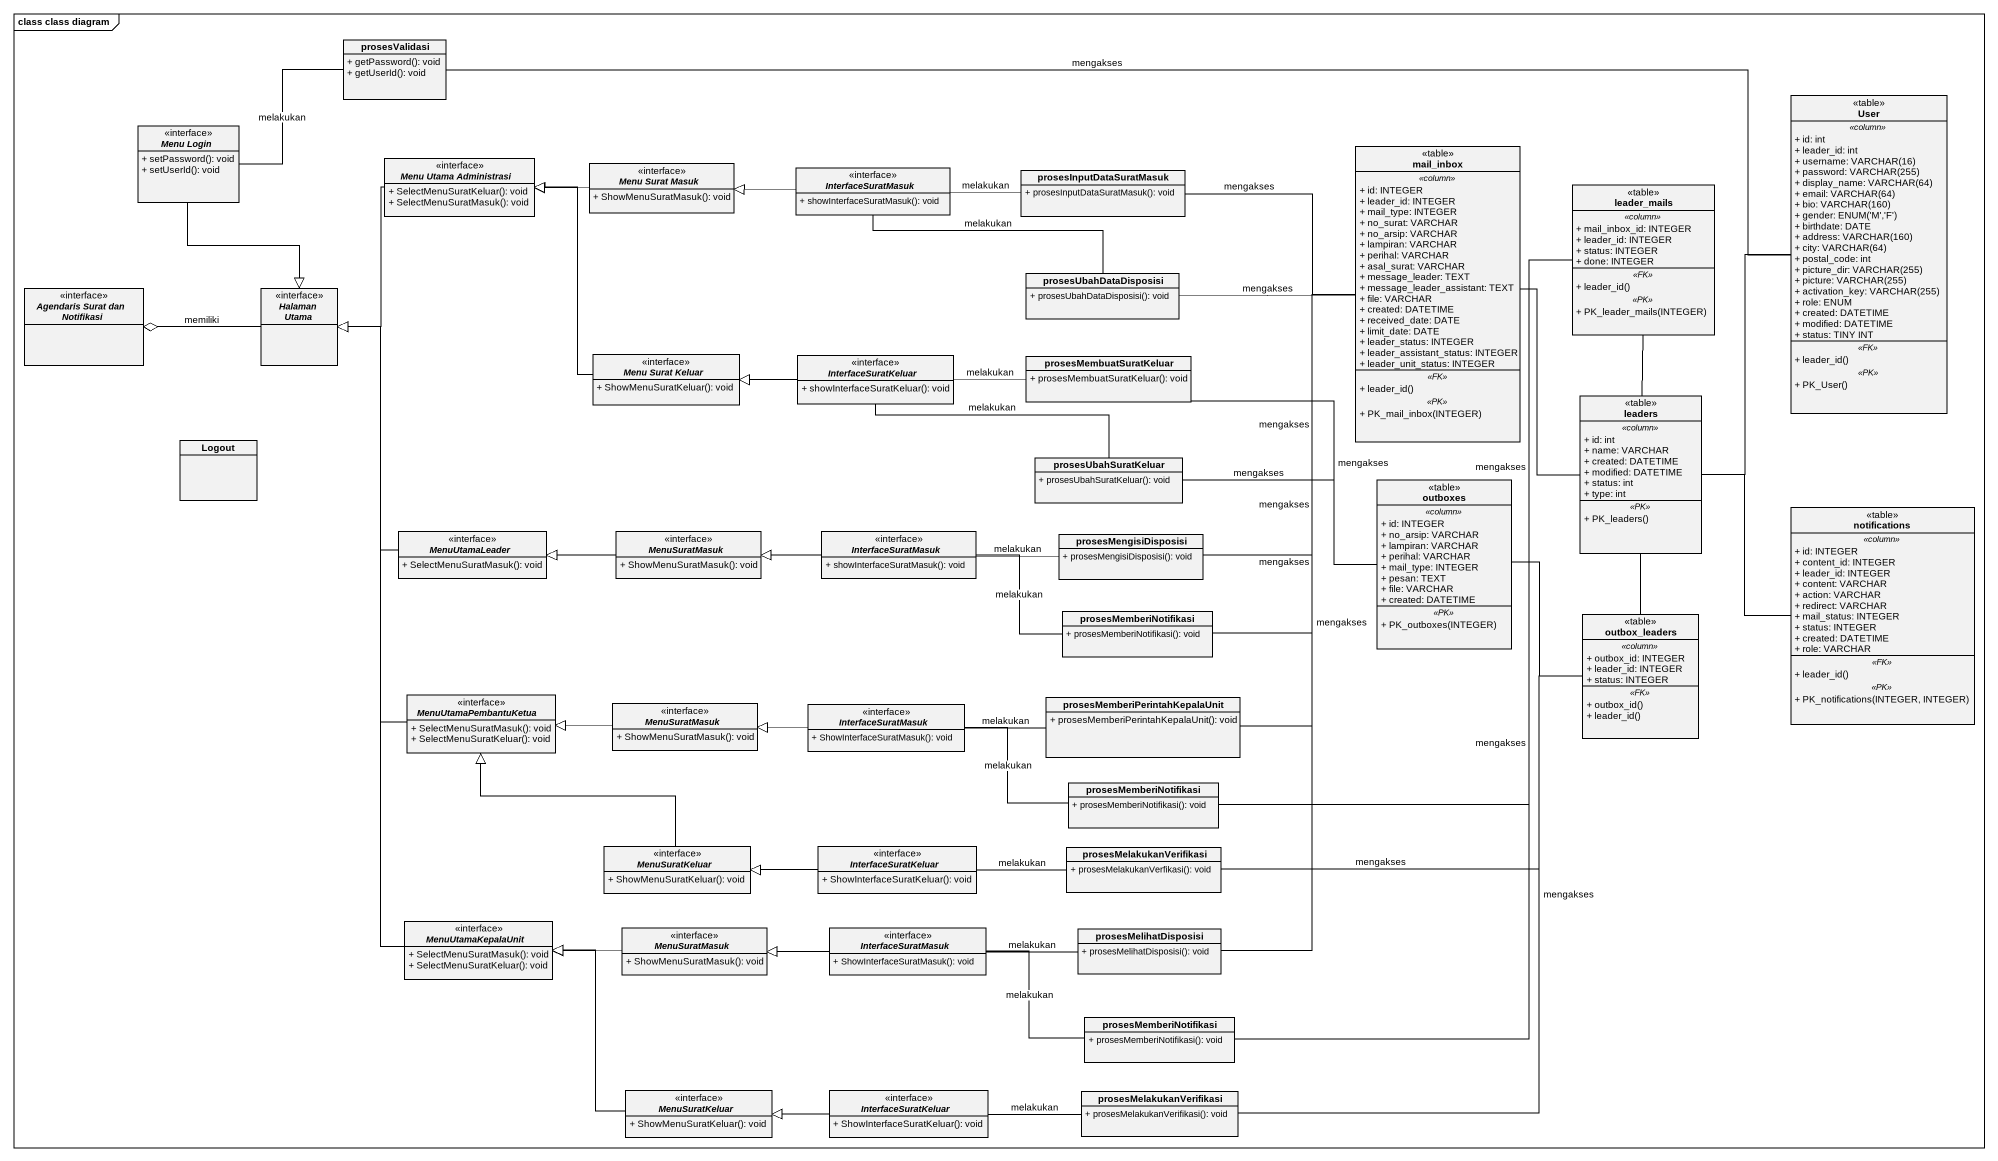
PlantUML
@startuml
mainframe class class diagram
hide circle
hide empty members
skinparam classAttributeIconSize 0
class prosesValidasi {
  + getPassword(): void
  + getUserId(): void
}
class User <<table>> {
  .. <<column>> ..
  + id: int
  + leader_id: int
  {field} + username: VARCHAR(16)
  {field} + password: VARCHAR(255)
  {field} + display_name: VARCHAR(64)
  {field} + email: VARCHAR(64)
  {field} + bio: VARCHAR(160)
  {field} + gender: ENUM('M','F')
  + birthdate: DATE
  {field} + address: VARCHAR(160)
  {field} + city: VARCHAR(64)
  + postal_code: int
  {field} + picture_dir: VARCHAR(255)
  {field} + picture: VARCHAR(255)
  {field} + activation_key: VARCHAR(255)
  + role: ENUM
  + created: DATETIME
  + modified: DATETIME
  + status: TINY INT
  .. <<FK>> ..
  + leader_id()
  .. <<PK>> ..
  + PK_User()
}
interface "Menu Login" as Menu_Login <<interface>> {
  + setPassword(): void
  + setUserId(): void
}
class mail_inbox <<table>> {
  .. <<column>> ..
  + id: INTEGER
  + leader_id: INTEGER
  + mail_type: INTEGER
  + no_surat: VARCHAR
  + no_arsip: VARCHAR
  + lampiran: VARCHAR
  + perihal: VARCHAR
  + asal_surat: VARCHAR
  + message_leader: TEXT
  + message_leader_assistant: TEXT
  + file: VARCHAR
  + created: DATETIME
  + received_date: DATE
  + limit_date: DATE
  + leader_status: INTEGER
  + leader_assistant_status: INTEGER
  + leader_unit_status: INTEGER
  .. <<FK>> ..
  + leader_id()
  .. <<PK>> ..
  + PK_mail_inbox(INTEGER)
}
interface "Menu Utama Administrasi" as Menu_Utama_Administrasi <<interface>> {
  + SelectMenuSuratKeluar(): void
  + SelectMenuSuratMasuk(): void
}
interface "Menu Surat Masuk" as Menu_Surat_Masuk <<interface>> {
  + ShowMenuSuratMasuk(): void
}
interface InterfaceSuratMasuk <<interface>> {
  + showInterfaceSuratMasuk(): void
}
class prosesInputDataSuratMasuk {
  + prosesInputDataSuratMasuk(): void
}
class leader_mails <<table>> {
  .. <<column>> ..
  + mail_inbox_id: INTEGER
  + leader_id: INTEGER
  + status: INTEGER
  + done: INTEGER
  .. <<FK>> ..
  + leader_id()
  .. <<PK>> ..
  + PK_leader_mails(INTEGER)
}
interface "Agendaris Surat dan Notifikasi" as Agendaris_Surat_dan <<interface>>
interface "Halaman Utama" as Halaman_Utama <<interface>>
class prosesUbahDataDisposisi {
  + prosesUbahDataDisposisi(): void
}
interface "Menu Surat Keluar" as Menu_Surat_Keluar <<interface>> {
  + ShowMenuSuratKeluar(): void
}
interface InterfaceSuratKeluar <<interface>> {
  + showInterfaceSuratKeluar(): void
}
class prosesMembuatSuratKeluar {
  + prosesMembuatSuratKeluar(): void
}
class leaders <<table>> {
  .. <<column>> ..
  + id: int
  + name: VARCHAR
  + created: DATETIME
  + modified: DATETIME
  + status: int
  + type: int
  .. <<PK>> ..
  + PK_leaders()
}
class Logout
class prosesUbahSuratKeluar {
  + prosesUbahSuratKeluar(): void
}
class outboxes <<table>> {
  .. <<column>> ..
  + id: INTEGER
  + no_arsip: VARCHAR
  + lampiran: VARCHAR
  + perihal: VARCHAR
  + mail_type: INTEGER
  + pesan: TEXT
  + file: VARCHAR
  + created: DATETIME
  .. <<PK>> ..
  + PK_outboxes(INTEGER)
}
interface MenuUtamaLeader <<interface>> {
  + SelectMenuSuratMasuk(): void
}
interface MenuSuratMasuk <<interface>> {
  + ShowMenuSuratMasuk(): void
}
interface "InterfaceSuratMasuk" as InterfaceSuratMasuk_2 <<interface>> {
  + showInterfaceSuratMasuk(): void
}
class prosesMengisiDisposisi {
  + prosesMengisiDisposisi(): void
}
class notifications <<table>> {
  .. <<column>> ..
  + id: INTEGER
  + content_id: INTEGER
  + leader_id: INTEGER
  + content: VARCHAR
  + action: VARCHAR
  + redirect: VARCHAR
  + mail_status: INTEGER
  + status: INTEGER
  + created: DATETIME
  + role: VARCHAR
  .. <<FK>> ..
  + leader_id()
  .. <<PK>> ..
  + PK_notifications(INTEGER, INTEGER)
}
class prosesMemberiNotifikasi {
  + prosesMemberiNotifikasi(): void
}
class outbox_leaders <<table>> {
  .. <<column>> ..
  + outbox_id: INTEGER
  + leader_id: INTEGER
  + status: INTEGER
  .. <<FK>> ..
  + outbox_id()
  + leader_id()
}
interface MenuUtamaPembantuKetua <<interface>> {
  + SelectMenuSuratMasuk(): void
  + SelectMenuSuratKeluar(): void
}
interface "MenuSuratMasuk" as MenuSuratMasuk_2 <<interface>> {
  + ShowMenuSuratMasuk(): void
}
interface "InterfaceSuratMasuk" as InterfaceSuratMasuk_3 <<interface>> {
  + ShowInterfaceSuratMasuk(): void
}
class "prosesMemberiPerintahKepalaUnit" as prosesMemberiPerintahKepalaU {
  + prosesMemberiPerintahKepalaUnit(): void
}
class "prosesMemberiNotifikasi" as prosesMemberiNotifikasi_2 {
  + prosesMemberiNotifikasi(): void
}
interface MenuSuratKeluar <<interface>> {
  + ShowMenuSuratKeluar(): void
}
interface "InterfaceSuratKeluar" as InterfaceSuratKeluar_2 <<interface>> {
  + ShowInterfaceSuratKeluar(): void
}
class prosesMelakukanVerifikasi {
  + prosesMelakukanVerfikasi(): void
}
interface MenuUtamaKepalaUnit <<interface>> {
  + SelectMenuSuratMasuk(): void
  + SelectMenuSuratKeluar(): void
}
interface "MenuSuratMasuk" as MenuSuratMasuk_3 <<interface>> {
  + ShowMenuSuratMasuk(): void
}
interface "InterfaceSuratMasuk" as InterfaceSuratMasuk_4 <<interface>> {
  + ShowInterfaceSuratMasuk(): void
}
class prosesMelihatDisposisi {
  + prosesMelihatDisposisi(): void
}
class "prosesMemberiNotifikasi" as prosesMemberiNotifikasi_3 {
  + prosesMemberiNotifikasi(): void
}
interface "MenuSuratKeluar" as MenuSuratKeluar_2 <<interface>> {
  + ShowMenuSuratKeluar(): void
}
interface "InterfaceSuratKeluar" as InterfaceSuratKeluar_3 <<interface>> {
  + ShowInterfaceSuratKeluar(): void
}
class "prosesMelakukanVerifikasi" as prosesMelakukanVerifikasi_2 {
  + prosesMelakukanVerifikasi(): void
}
prosesValidasi -right- User : mengakses
prosesValidasi -left- Menu_Login : melakukan
User -- leaders
Menu_Login --|> Halaman_Utama
mail_inbox -- leaders
Menu_Utama_Administrasi --|> Halaman_Utama
Menu_Surat_Masuk -left-|> Menu_Utama_Administrasi
InterfaceSuratMasuk -left-|> Menu_Surat_Masuk
InterfaceSuratMasuk -right- prosesInputDataSuratMasuk : melakukan
InterfaceSuratMasuk -right- prosesUbahDataDisposisi : melakukan
prosesInputDataSuratMasuk -right- mail_inbox : mengakses
leader_mails -- leaders
Halaman_Utama -left-o Agendaris_Surat_dan : memiliki
prosesUbahDataDisposisi -right- mail_inbox : mengakses
Menu_Surat_Keluar -up-|> Menu_Utama_Administrasi
InterfaceSuratKeluar -left-|> Menu_Surat_Keluar
InterfaceSuratKeluar -right- prosesMembuatSuratKeluar : melakukan
InterfaceSuratKeluar -right- prosesUbahSuratKeluar : melakukan
prosesMembuatSuratKeluar -right- outboxes : mengakses
prosesUbahSuratKeluar -right- outboxes : mengakses
outboxes -right- outbox_leaders
MenuUtamaLeader -up-|> Halaman_Utama
MenuSuratMasuk -left-|> MenuUtamaLeader
InterfaceSuratMasuk_2 -left-|> MenuSuratMasuk
InterfaceSuratMasuk_2 -right- prosesMengisiDisposisi : melakukan
InterfaceSuratMasuk_2 -right- prosesMemberiNotifikasi : melakukan
prosesMengisiDisposisi -up- mail_inbox : mengakses
notifications -left- leaders
prosesMemberiNotifikasi -up- mail_inbox : mengakses
outbox_leaders -up- leaders
MenuUtamaPembantuKetua -up-|> Halaman_Utama
MenuSuratMasuk_2 -left-|> MenuUtamaPembantuKetua
InterfaceSuratMasuk_3 -left-|> MenuSuratMasuk_2
InterfaceSuratMasuk_3 -right- prosesMemberiPerintahKepalaU : melakukan
prosesMemberiPerintahKepalaU -up- mail_inbox : mengakses
prosesMemberiNotifikasi_2 -up- leader_mails : mengakses
prosesMemberiNotifikasi_2 -left- InterfaceSuratMasuk_3 : melakukan
MenuSuratKeluar -up-|> MenuUtamaPembantuKetua
InterfaceSuratKeluar_2 -left-|> MenuSuratKeluar
InterfaceSuratKeluar_2 -right- prosesMelakukanVerifikasi : melakukan
prosesMelakukanVerifikasi -right- outbox_leaders : mengakses
MenuUtamaKepalaUnit -up-|> Halaman_Utama
MenuSuratMasuk_3 -left-|> MenuUtamaKepalaUnit
InterfaceSuratMasuk_4 -left-|> MenuSuratMasuk_3
InterfaceSuratMasuk_4 -right- prosesMelihatDisposisi : melakukan
prosesMelihatDisposisi -up- mail_inbox : mengakses
prosesMemberiNotifikasi_3 -up- leader_mails : mengakses
prosesMemberiNotifikasi_3 -left- InterfaceSuratMasuk_4 : melakukan
MenuSuratKeluar_2 -up-|> MenuUtamaKepalaUnit
InterfaceSuratKeluar_3 -left-|> MenuSuratKeluar_2
InterfaceSuratKeluar_3 -right- prosesMelakukanVerifikasi_2 : melakukan
prosesMelakukanVerifikasi_2 -up- outbox_leaders : mengakses
@enduml
